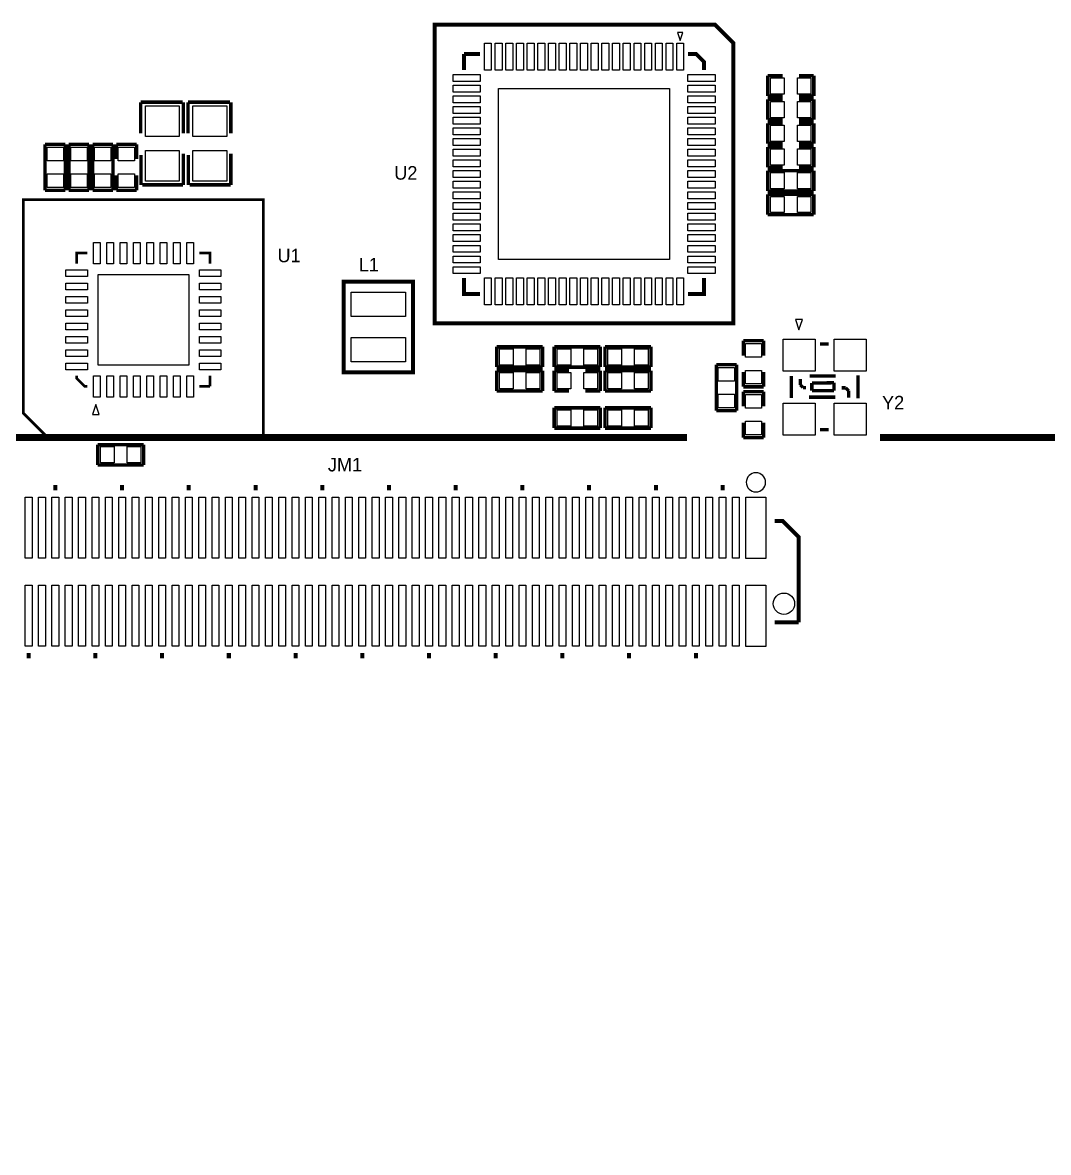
# Model space of a CAD drawing. Extents: x -41 to 160, y -9 to 129.
# Drawn here: x 63.8 to 102.24, y 47.53 to 89.88 of the extents above; entities that cross this region are included whole.
import ezdxf

# ---------------------------------------------------------------- set-up
doc = ezdxf.new("R2010")
doc.units = 0
for name, color, linetype in [('BG_SILKSCREEN_TOP', 7, 'CONTINUOUS'), ('PG_SILKSCREEN_TOP', 2, 'CONTINUOUS'), ('PIN_TOP', 1, 'CONTINUOUS'), ('RD_SILKSCREEN_TOP', 40, 'CONTINUOUS')]:
    doc.layers.add(name, color=color, linetype=linetype)

msp = doc.modelspace()

# ---------------------------------------------------------------- linework, layer by layer
at = {"layer": 'BG_SILKSCREEN_TOP', "const_width": 0.254}
for points in [[(41.13784, 74.32548), (88.69426, 74.32548)], [(95.92564, 74.32548), (116.2812, 74.32548), (116.2812, 14.3129), (68.98894, 14.3129)]]:
    msp.add_lwpolyline(points, dxfattribs=at)
at = {"layer": 'PG_SILKSCREEN_TOP'}
for points, const_width in [([(90.435989, 89.10099), (90.435989, 78.601011), (79.236011, 78.601011), (79.236011, 89.800989), (89.73599, 89.800989), (90.435989, 89.10099)], 0.150012), ([(80.936008, 88.700991), (80.336009, 88.700991)], 0.150012), ([(80.336009, 88.700991), (80.336009, 88.100992)], 0.150012), ([(89.335991, 88.100992), (89.335991, 88.400992), (89.035992, 88.700991), (88.735992, 88.700991)], 0.150012), ([(92.2782, 87.884), (91.7194, 87.884)], 0.127), ([(91.7194, 87.884), (91.7194, 87.122)], 0.127), ([(93.4466, 87.884), (92.8878, 87.884)], 0.127), ([(93.4466, 87.122), (93.4466, 87.884)], 0.127), ([(68.2244, 85.725), (68.2244, 86.8934)], 0.127), ([(68.2244, 86.8934), (69.7992, 86.8934)], 0.127), ([(69.8246, 86.8934), (69.8246, 85.725)], 0.127), ([(70.0024, 85.725), (70.0024, 86.8934)], 0.127), ([(70.0024, 86.8934), (71.5772, 86.8934)], 0.127), ([(71.6026, 86.8934), (71.6026, 85.725)], 0.127), ([(91.7194, 87.122), (92.2782, 87.122)], 0.127), ([(92.2782, 86.995), (91.7194, 86.995)], 0.127), ([(91.7194, 86.995), (91.7194, 86.233)], 0.127), ([(92.8878, 87.122), (93.4466, 87.122)], 0.127), ([(93.4466, 86.995), (92.8878, 86.995)], 0.127), ([(93.4466, 86.233), (93.4466, 86.995)], 0.127), ([(91.7194, 86.233), (92.2782, 86.233)], 0.127), ([(92.2782, 86.106), (91.7194, 86.106)], 0.127), ([(91.7194, 86.106), (91.7194, 85.344)], 0.127), ([(92.8878, 86.233), (93.4466, 86.233)], 0.127), ([(93.4466, 86.106), (92.8878, 86.106)], 0.127), ([(93.4466, 85.344), (93.4466, 86.106)], 0.127), ([(64.643, 85.3186), (64.643, 83.5914)], 0.127), ([(65.405, 85.3186), (64.643, 85.3186)], 0.127), ([(65.405, 83.5914), (65.405, 85.3186)], 0.127), ([(65.532, 85.3186), (65.532, 83.5914)], 0.127), ([(66.294, 85.3186), (65.532, 85.3186)], 0.127), ([(66.294, 83.5914), (66.294, 85.3186)], 0.127), ([(66.421, 85.3186), (66.421, 83.5914)], 0.127), ([(67.183, 85.3186), (66.421, 85.3186)], 0.127), ([(67.183, 83.5914), (67.183, 85.3186)], 0.127), ([(67.31, 85.3186), (67.31, 84.7598)], 0.127), ([(68.072, 85.3186), (67.31, 85.3186)], 0.127), ([(68.072, 84.7598), (68.072, 85.3186)], 0.127), ([(91.7194, 85.344), (92.2782, 85.344)], 0.127), ([(92.2782, 85.217), (91.7194, 85.217)], 0.127), ([(91.7194, 85.217), (91.7194, 84.455)], 0.127), ([(92.8878, 85.344), (93.4466, 85.344)], 0.127), ([(93.4466, 85.217), (92.8878, 85.217)], 0.127), ([(93.4466, 84.455), (93.4466, 85.217)], 0.127), ([(68.2371, 84.9122), (68.2371, 83.7946)], 0.127), ([(69.8246, 83.7946), (69.8246, 84.963)], 0.127), ([(70.0151, 84.9122), (70.0151, 83.7946)], 0.127), ([(71.6026, 83.7946), (71.6026, 84.963)], 0.127), ([(91.7194, 84.455), (92.2782, 84.455)], 0.127), ([(91.7194, 84.328), (91.7194, 83.566)], 0.127), ([(93.4466, 84.328), (91.7194, 84.328)], 0.127), ([(92.8878, 84.455), (93.4466, 84.455)], 0.127), ([(93.4466, 83.566), (93.4466, 84.328)], 0.127), ([(67.31, 84.1502), (67.31, 83.5914)], 0.127), ([(68.072, 83.5914), (68.072, 84.1502)], 0.127), ([(68.2879, 83.7946), (69.8119, 83.7946)], 0.127), ([(70.0659, 83.7946), (71.5899, 83.7946)], 0.127), ([(64.643, 83.5914), (65.405, 83.5914)], 0.127), ([(65.532, 83.5914), (66.294, 83.5914)], 0.127), ([(66.421, 83.5914), (67.183, 83.5914)], 0.127), ([(67.31, 83.5914), (68.072, 83.5914)], 0.127), ([(91.7194, 83.566), (93.4466, 83.566)], 0.127), ([(91.7194, 83.439), (91.7194, 82.677)], 0.127), ([(93.4466, 83.439), (91.7194, 83.439)], 0.127), ([(93.4466, 82.677), (93.4466, 83.439)], 0.127), ([(64.826007, 74.240009), (63.826009, 75.240007), (63.826009, 83.239991), (72.825991, 83.239991), (72.825991, 74.240009), (64.826007, 74.240009)], 0.1), ([(91.7194, 82.677), (93.4466, 82.677)], 0.127), ([(66.226004, 81.239995), (65.826005, 81.239995), (65.826005, 80.839996)], 0.1), ([(70.825995, 80.839996), (70.825995, 81.239995), (70.425996, 81.239995)], 0.1), ([(75.832183, 80.165677), (75.832183, 76.765683), (78.432177, 76.765683), (78.432177, 80.165677), (75.832183, 80.165677)], 0.150012), ([(80.336009, 80.301008), (80.336009, 79.701009), (80.936008, 79.701009)], 0.150012), ([(88.735992, 79.701009), (89.335991, 79.701009), (89.335991, 80.301008)], 0.150012), ([(90.805, 77.9526), (90.805, 77.3938)], 0.127), ([(91.567, 77.9526), (90.805, 77.9526)], 0.127), ([(91.567, 77.3938), (91.567, 77.9526)], 0.127), ([(83.2866, 77.724), (81.5594, 77.724)], 0.127), ([(81.5594, 77.724), (81.5594, 76.962)], 0.127), ([(83.2866, 76.962), (83.2866, 77.724)], 0.127), ([(85.4456, 77.724), (83.7184, 77.724)], 0.127), ([(83.7184, 77.724), (83.7184, 76.962)], 0.127), ([(85.4456, 76.962), (85.4456, 77.724)], 0.127), ([(87.3506, 77.724), (85.6234, 77.724)], 0.127), ([(85.6234, 77.724), (85.6234, 76.962)], 0.127), ([(87.3506, 76.962), (87.3506, 77.724)], 0.127), ([(93.672889, 77.827022), (94.003089, 77.827022)], 0.127), ([(89.789, 77.055701), (89.789, 75.328501)], 0.127), ([(90.551, 77.055701), (89.789, 77.055701)], 0.127), ([(90.551, 75.328501), (90.551, 77.055701)], 0.127), ([(65.826005, 76.640004), (65.826005, 76.540004), (66.126004, 76.240005), (66.226004, 76.240005)], 0.1), ([(70.825995, 76.240005), (70.825995, 76.640004)], 0.1), ([(81.5594, 76.962), (83.2866, 76.962)], 0.127), ([(83.2866, 76.835), (81.5594, 76.835)], 0.127), ([(81.5594, 76.835), (81.5594, 76.073)], 0.127), ([(83.2866, 76.073), (83.2866, 76.835)], 0.127), ([(83.7184, 76.962), (85.4456, 76.962)], 0.127), ([(84.2772, 76.835), (83.7184, 76.835)], 0.127), ([(83.7184, 76.835), (83.7184, 76.073)], 0.127), ([(85.4456, 76.835), (84.8868, 76.835)], 0.127), ([(85.4456, 76.073), (85.4456, 76.835)], 0.127), ([(85.6234, 76.962), (87.3506, 76.962)], 0.127), ([(87.3506, 76.835), (85.6234, 76.835)], 0.127), ([(85.6234, 76.835), (85.6234, 76.073)], 0.127), ([(87.3506, 76.073), (87.3506, 76.835)], 0.127), ([(90.805, 76.7842), (90.805, 76.2254)], 0.127), ([(91.567, 76.2254), (91.567, 76.7842)], 0.127), ([(92.603091, 76.637007), (92.603091, 75.80691)], 0.127), ([(93.292905, 76.626923), (94.263007, 76.626923)], 0.127), ([(95.102909, 76.656819), (95.102909, 75.796826)], 0.127), ([(70.425996, 76.240005), (70.825995, 76.240005)], 0.1), ([(90.805, 76.2254), (91.567, 76.2254)], 0.127), ([(92.942893, 76.516916), (92.942893, 76.296926)], 0.127), ([(92.942893, 76.296926), (93.042994, 76.196825)], 0.127), ([(93.042994, 76.196825), (93.153001, 76.196825)], 0.127), ([(94.203012, 76.376911), (93.372889, 76.367005)], 0.127), ([(93.372889, 76.367005), (93.372889, 76.076912)], 0.127), ([(94.203012, 76.076912), (94.203012, 76.376911)], 0.127), ([(94.493105, 76.186919), (94.642889, 76.186919)], 0.127), ([(94.642889, 76.186919), (94.752897, 76.076912)], 0.127), ([(81.5594, 76.073), (83.2866, 76.073)], 0.127), ([(83.7184, 76.073), (84.2772, 76.073)], 0.127), ([(84.8868, 76.073), (85.4456, 76.073)], 0.127), ([(85.6234, 76.073), (87.3506, 76.073)], 0.127), ([(90.805, 76.0476), (90.805, 75.4888)], 0.127), ([(91.567, 76.0476), (90.805, 76.0476)], 0.127), ([(91.567, 75.4888), (91.567, 76.0476)], 0.127), ([(93.263009, 75.836907), (94.252999, 75.836907)], 0.127), ([(93.372889, 76.076912), (94.203012, 76.076912)], 0.127), ([(94.752897, 76.076912), (94.752897, 75.816917)], 0.127), ([(83.7184, 75.438), (83.7184, 74.676)], 0.127), ([(85.4456, 75.438), (83.7184, 75.438)], 0.127), ([(85.4456, 74.676), (85.4456, 75.438)], 0.127), ([(85.6234, 75.438), (85.6234, 74.676)], 0.127), ([(87.3506, 75.438), (85.6234, 75.438)], 0.127), ([(87.3506, 74.676), (87.3506, 75.438)], 0.127), ([(89.789, 75.328501), (90.551, 75.328501)], 0.127), ([(83.7184, 74.676), (85.4456, 74.676)], 0.127), ([(85.6234, 74.676), (87.3506, 74.676)], 0.127), ([(90.805, 74.8792), (90.805, 74.3204)], 0.127), ([(91.567, 74.3204), (91.567, 74.8792)], 0.127), ([(93.683099, 74.617021), (94.003089, 74.617021)], 0.127), ([(68.3387, 74.06132), (66.6115, 74.06132)], 0.127), ([(66.6115, 74.06132), (66.6115, 73.29932)], 0.127), ([(68.3387, 73.29932), (68.3387, 74.06132)], 0.127), ([(90.805, 74.3204), (91.567, 74.3204)], 0.127), ([(66.6115, 73.29932), (68.3387, 73.29932)], 0.127), ([(65.027404, 72.345906), (65.027404, 72.545905)], 0.150012), ([(67.527399, 72.345906), (67.527399, 72.545905)], 0.150012), ([(70.027394, 72.345906), (70.027394, 72.545905)], 0.150012), ([(72.527389, 72.345906), (72.527389, 72.545905)], 0.150012), ([(75.027384, 72.345906), (75.027384, 72.545905)], 0.150012), ([(77.527404, 72.345906), (77.527404, 72.545905)], 0.150012), ([(80.027399, 72.345906), (80.027399, 72.545905)], 0.150012), ([(82.527394, 72.345906), (82.527394, 72.545905)], 0.150012), ([(85.027389, 72.345906), (85.027389, 72.545905)], 0.150012), ([(87.527384, 72.345906), (87.527384, 72.545905)], 0.150012), ([(90.027404, 72.345906), (90.027404, 72.545905)], 0.150012), ([(92.877386, 67.395903), (92.877386, 70.595896), (92.277387, 71.195895), (91.977388, 71.195895)], 0.150012), ([(91.977388, 67.395903), (92.877386, 67.395903)], 0.150012), ([(64.027406, 66.045893), (64.027406, 66.245892)], 0.150012), ([(66.527401, 66.045893), (66.527401, 66.245892)], 0.150012), ([(69.027396, 66.045893), (69.027396, 66.245892)], 0.150012), ([(71.527391, 66.045893), (71.527391, 66.245892)], 0.150012), ([(74.027386, 66.045893), (74.027386, 66.245892)], 0.150012), ([(76.527406, 66.045893), (76.527406, 66.245892)], 0.150012), ([(79.027401, 66.045893), (79.027401, 66.245892)], 0.150012), ([(81.527396, 66.045893), (81.527396, 66.245892)], 0.150012), ([(84.027391, 66.045893), (84.027391, 66.245892)], 0.150012), ([(86.527386, 66.045893), (86.527386, 66.245892)], 0.150012), ([(89.027406, 66.045893), (89.027406, 66.245892)], 0.150012)]:
    msp.add_lwpolyline(points, dxfattribs=dict(at, const_width=const_width))
for points in [[(88.435993, 89.20099), (88.535993, 89.500989), (88.335993, 89.500989)], [(92.89034, 78.36662), (93.01734, 78.74762), (92.76334, 78.74762)], [(66.548, 75.565), (66.421, 75.184), (66.675, 75.184)]]:
    msp.add_lwpolyline(points, close=True, dxfattribs=at)
msp.add_lwpolyline([(91.638374, 72.645905, 1), (90.916414, 72.645893, 1)], format="xyb", close=True, dxfattribs=at)
at = {"layer": 'PIN_TOP'}
for points in [[(81.363007, 89.108991), (81.363007, 88.092991), (81.109007, 88.092991), (81.109007, 89.108991)], [(81.763006, 89.108991), (81.763006, 88.092991), (81.509006, 88.092991), (81.509006, 89.108991)], [(82.163006, 89.108991), (82.163006, 88.092991), (81.909006, 88.092991), (81.909006, 89.108991)], [(82.563005, 89.108991), (82.563005, 88.092991), (82.309005, 88.092991), (82.309005, 89.108991)], [(82.963004, 89.108991), (82.963004, 88.092991), (82.709004, 88.092991), (82.709004, 89.108991)], [(83.363003, 89.108991), (83.363003, 88.092991), (83.109003, 88.092991), (83.109003, 89.108991)], [(83.763002, 89.108991), (83.763002, 88.092991), (83.509002, 88.092991), (83.509002, 89.108991)], [(84.163002, 89.108991), (84.163002, 88.092991), (83.909002, 88.092991), (83.909002, 89.108991)], [(84.563001, 89.108991), (84.563001, 88.092991), (84.309001, 88.092991), (84.309001, 89.108991)], [(84.963, 89.108991), (84.963, 88.092991), (84.709, 88.092991), (84.709, 89.108991)], [(85.362999, 89.108991), (85.362999, 88.092991), (85.108999, 88.092991), (85.108999, 89.108991)], [(85.762998, 89.108991), (85.762998, 88.092991), (85.508998, 88.092991), (85.508998, 89.108991)], [(86.162998, 89.108991), (86.162998, 88.092991), (85.908998, 88.092991), (85.908998, 89.108991)], [(86.562997, 89.108991), (86.562997, 88.092991), (86.308997, 88.092991), (86.308997, 89.108991)], [(86.962996, 89.108991), (86.962996, 88.092991), (86.708996, 88.092991), (86.708996, 89.108991)], [(87.362995, 89.108991), (87.362995, 88.092991), (87.108995, 88.092991), (87.108995, 89.108991)], [(87.762994, 89.108991), (87.762994, 88.092991), (87.508994, 88.092991), (87.508994, 89.108991)], [(88.162994, 89.108991), (88.162994, 88.092991), (87.908994, 88.092991), (87.908994, 89.108991)], [(88.562993, 89.108991), (88.562993, 88.092991), (88.308993, 88.092991), (88.308993, 89.108991)], [(79.928009, 87.927993), (80.944009, 87.927993), (80.944009, 87.673993), (79.928009, 87.673993)], [(88.727991, 87.927993), (89.743991, 87.927993), (89.743991, 87.673993), (88.727991, 87.673993)], [(92.336899, 87.8078), (92.336899, 87.1982), (91.828899, 87.1982), (91.828899, 87.8078)], [(93.337101, 87.8078), (93.337101, 87.1982), (92.829101, 87.1982), (92.829101, 87.8078)], [(79.928009, 87.527994), (80.944009, 87.527994), (80.944009, 87.273994), (79.928009, 87.273994)], [(81.635994, 87.401006), (88.036006, 87.401006), (88.036006, 81.000994), (81.635994, 81.000994)], [(88.727991, 87.527994), (89.743991, 87.527994), (89.743991, 87.273994), (88.727991, 87.273994)], [(79.928009, 87.127994), (80.944009, 87.127994), (80.944009, 86.873994), (79.928009, 86.873994)], [(88.727991, 87.127994), (89.743991, 87.127994), (89.743991, 86.873994), (88.727991, 86.873994)], [(92.336899, 86.9188), (92.336899, 86.3092), (91.828899, 86.3092), (91.828899, 86.9188)], [(93.337101, 86.9188), (93.337101, 86.3092), (92.829101, 86.3092), (92.829101, 86.9188)], [(69.6722, 85.6107), (68.4022, 85.6107), (68.4022, 86.7537), (69.6722, 86.7537)], [(71.4502, 85.6107), (70.1802, 85.6107), (70.1802, 86.7537), (71.4502, 86.7537)], [(79.928009, 86.727995), (80.944009, 86.727995), (80.944009, 86.473995), (79.928009, 86.473995)], [(88.727991, 86.727995), (89.743991, 86.727995), (89.743991, 86.473995), (88.727991, 86.473995)], [(79.928009, 86.327996), (80.944009, 86.327996), (80.944009, 86.073996), (79.928009, 86.073996)], [(88.727991, 86.327996), (89.743991, 86.327996), (89.743991, 86.073996), (88.727991, 86.073996)], [(92.336899, 86.0298), (92.336899, 85.4202), (91.828899, 85.4202), (91.828899, 86.0298)], [(93.337101, 86.0298), (93.337101, 85.4202), (92.829101, 85.4202), (92.829101, 86.0298)], [(79.928009, 85.927997), (80.944009, 85.927997), (80.944009, 85.673997), (79.928009, 85.673997)], [(88.727991, 85.927997), (89.743991, 85.927997), (89.743991, 85.673997), (88.727991, 85.673997)], [(65.3288, 84.701101), (64.7192, 84.701101), (64.7192, 85.209101), (65.3288, 85.209101)], [(66.2178, 84.701101), (65.6082, 84.701101), (65.6082, 85.209101), (66.2178, 85.209101)], [(67.1068, 84.701101), (66.4972, 84.701101), (66.4972, 85.209101), (67.1068, 85.209101)], [(67.9958, 84.701101), (67.3862, 84.701101), (67.3862, 85.209101), (67.9958, 85.209101)], [(79.928009, 85.527998), (80.944009, 85.527998), (80.944009, 85.273998), (79.928009, 85.273998)], [(79.928009, 85.127998), (80.944009, 85.127998), (80.944009, 84.873998), (79.928009, 84.873998)], [(88.727991, 85.527998), (89.743991, 85.527998), (89.743991, 85.273998), (88.727991, 85.273998)], [(88.727991, 85.127998), (89.743991, 85.127998), (89.743991, 84.873998), (88.727991, 84.873998)], [(92.336899, 85.1408), (92.336899, 84.5312), (91.828899, 84.5312), (91.828899, 85.1408)], [(93.337101, 85.1408), (93.337101, 84.5312), (92.829101, 84.5312), (92.829101, 85.1408)], [(69.6722, 83.9343), (68.4022, 83.9343), (68.4022, 85.0773), (69.6722, 85.0773)], [(71.4502, 83.9343), (70.1802, 83.9343), (70.1802, 85.0773), (71.4502, 85.0773)], [(79.928009, 84.727999), (80.944009, 84.727999), (80.944009, 84.473999), (79.928009, 84.473999)], [(88.727991, 84.727999), (89.743991, 84.727999), (89.743991, 84.473999), (88.727991, 84.473999)], [(79.928009, 84.328), (80.944009, 84.328), (80.944009, 84.074), (79.928009, 84.074)], [(88.727991, 84.328), (89.743991, 84.328), (89.743991, 84.074), (88.727991, 84.074)], [(65.3288, 83.700899), (64.7192, 83.700899), (64.7192, 84.208899), (65.3288, 84.208899)], [(66.2178, 83.700899), (65.6082, 83.700899), (65.6082, 84.208899), (66.2178, 84.208899)], [(67.1068, 83.700899), (66.4972, 83.700899), (66.4972, 84.208899), (67.1068, 84.208899)], [(67.9958, 83.700899), (67.3862, 83.700899), (67.3862, 84.208899), (67.9958, 84.208899)], [(79.928009, 83.928001), (80.944009, 83.928001), (80.944009, 83.674001), (79.928009, 83.674001)], [(88.727991, 83.928001), (89.743991, 83.928001), (89.743991, 83.674001), (88.727991, 83.674001)], [(92.336899, 84.2518), (92.336899, 83.6422), (91.828899, 83.6422), (91.828899, 84.2518)], [(93.337101, 84.2518), (93.337101, 83.6422), (92.829101, 83.6422), (92.829101, 84.2518)], [(79.928009, 83.528002), (80.944009, 83.528002), (80.944009, 83.274002), (79.928009, 83.274002)], [(88.727991, 83.528002), (89.743991, 83.528002), (89.743991, 83.274002), (88.727991, 83.274002)], [(79.928009, 83.128002), (80.944009, 83.128002), (80.944009, 82.874002), (79.928009, 82.874002)], [(88.727991, 83.128002), (89.743991, 83.128002), (89.743991, 82.874002), (88.727991, 82.874002)], [(92.336899, 83.3628), (92.336899, 82.7532), (91.828899, 82.7532), (91.828899, 83.3628)], [(93.337101, 83.3628), (93.337101, 82.7532), (92.829101, 82.7532), (92.829101, 83.3628)], [(79.928009, 82.728003), (80.944009, 82.728003), (80.944009, 82.474003), (79.928009, 82.474003)], [(88.727991, 82.728003), (89.743991, 82.728003), (89.743991, 82.474003), (88.727991, 82.474003)], [(79.928009, 82.328004), (80.944009, 82.328004), (80.944009, 82.074004), (79.928009, 82.074004)], [(88.727991, 82.328004), (89.743991, 82.328004), (89.743991, 82.074004), (88.727991, 82.074004)], [(79.928009, 81.928005), (80.944009, 81.928005), (80.944009, 81.674005), (79.928009, 81.674005)], [(88.727991, 81.928005), (89.743991, 81.928005), (89.743991, 81.674005), (88.727991, 81.674005)], [(66.700997, 81.639994), (66.700997, 80.839996), (66.450985, 80.839996), (66.450985, 81.639994)], [(67.200996, 81.639994), (67.200996, 80.839996), (66.950984, 80.839996), (66.950984, 81.639994)], [(67.700995, 81.639994), (67.700995, 80.839996), (67.450983, 80.839996), (67.450983, 81.639994)], [(68.200994, 81.639994), (68.200994, 80.839996), (67.950982, 80.839996), (67.950982, 81.639994)], [(68.701018, 81.639994), (68.701018, 80.839996), (68.451006, 80.839996), (68.451006, 81.639994)], [(69.201017, 81.639994), (69.201017, 80.839996), (68.951005, 80.839996), (68.951005, 81.639994)], [(69.701016, 81.639994), (69.701016, 80.839996), (69.451004, 80.839996), (69.451004, 81.639994)], [(70.201015, 81.639994), (70.201015, 80.839996), (69.951003, 80.839996), (69.951003, 81.639994)], [(79.928009, 81.528006), (80.944009, 81.528006), (80.944009, 81.274006), (79.928009, 81.274006)], [(88.727991, 81.528006), (89.743991, 81.528006), (89.743991, 81.274006), (88.727991, 81.274006)], [(79.928009, 81.128006), (80.944009, 81.128006), (80.944009, 80.874006), (79.928009, 80.874006)], [(88.727991, 81.128006), (89.743991, 81.128006), (89.743991, 80.874006), (88.727991, 80.874006)], [(65.426006, 80.615015), (66.226004, 80.615015), (66.226004, 80.365003), (65.426006, 80.365003)], [(70.425996, 80.615015), (71.225994, 80.615015), (71.225994, 80.365003), (70.425996, 80.365003)], [(79.928009, 80.728007), (80.944009, 80.728007), (80.944009, 80.474007), (79.928009, 80.474007)], [(88.727991, 80.728007), (89.743991, 80.728007), (89.743991, 80.474007), (88.727991, 80.474007)], [(65.426006, 80.115016), (66.226004, 80.115016), (66.226004, 79.865004), (65.426006, 79.865004)], [(70.025997, 77.040003), (66.626003, 77.040003), (66.626003, 80.439997), (70.025997, 80.439997)], [(70.425996, 80.115016), (71.225994, 80.115016), (71.225994, 79.865004), (70.425996, 79.865004)], [(81.363007, 80.309009), (81.363007, 79.293009), (81.109007, 79.293009), (81.109007, 80.309009)], [(81.763006, 80.309009), (81.763006, 79.293009), (81.509006, 79.293009), (81.509006, 80.309009)], [(82.163006, 80.309009), (82.163006, 79.293009), (81.909006, 79.293009), (81.909006, 80.309009)], [(82.563005, 80.309009), (82.563005, 79.293009), (82.309005, 79.293009), (82.309005, 80.309009)], [(82.963004, 80.309009), (82.963004, 79.293009), (82.709004, 79.293009), (82.709004, 80.309009)], [(83.363003, 80.309009), (83.363003, 79.293009), (83.109003, 79.293009), (83.109003, 80.309009)], [(83.763002, 80.309009), (83.763002, 79.293009), (83.509002, 79.293009), (83.509002, 80.309009)], [(84.163002, 80.309009), (84.163002, 79.293009), (83.909002, 79.293009), (83.909002, 80.309009)], [(84.563001, 80.309009), (84.563001, 79.293009), (84.309001, 79.293009), (84.309001, 80.309009)], [(84.963, 80.309009), (84.963, 79.293009), (84.709, 79.293009), (84.709, 80.309009)], [(85.362999, 80.309009), (85.362999, 79.293009), (85.108999, 79.293009), (85.108999, 80.309009)], [(85.762998, 80.309009), (85.762998, 79.293009), (85.508998, 79.293009), (85.508998, 80.309009)], [(86.162998, 80.309009), (86.162998, 79.293009), (85.908998, 79.293009), (85.908998, 80.309009)], [(86.562997, 80.309009), (86.562997, 79.293009), (86.308997, 79.293009), (86.308997, 80.309009)], [(86.962996, 80.309009), (86.962996, 79.293009), (86.708996, 79.293009), (86.708996, 80.309009)], [(87.362995, 80.309009), (87.362995, 79.293009), (87.108995, 79.293009), (87.108995, 80.309009)], [(87.762994, 80.309009), (87.762994, 79.293009), (87.508994, 79.293009), (87.508994, 80.309009)], [(88.162994, 80.309009), (88.162994, 79.293009), (87.908994, 79.293009), (87.908994, 80.309009)], [(88.562993, 80.309009), (88.562993, 79.293009), (88.308993, 79.293009), (88.308993, 80.309009)], [(65.426006, 79.615017), (66.226004, 79.615017), (66.226004, 79.365005), (65.426006, 79.365005)], [(70.425996, 79.615017), (71.225994, 79.615017), (71.225994, 79.365005), (70.425996, 79.365005)], [(76.11618, 79.772891), (78.14818, 79.772891), (78.14818, 78.858491), (76.11618, 78.858491)], [(65.426006, 79.115018), (66.226004, 79.115018), (66.226004, 78.865006), (65.426006, 78.865006)], [(70.425996, 79.115018), (71.225994, 79.115018), (71.225994, 78.865006), (70.425996, 78.865006)], [(65.426006, 78.614994), (66.226004, 78.614994), (66.226004, 78.364982), (65.426006, 78.364982)], [(70.425996, 78.614994), (71.225994, 78.614994), (71.225994, 78.364982), (70.425996, 78.364982)], [(65.426006, 78.114995), (66.226004, 78.114995), (66.226004, 77.864983), (65.426006, 77.864983)], [(70.425996, 78.114995), (71.225994, 78.114995), (71.225994, 77.864983), (70.425996, 77.864983)], [(76.11618, 78.072869), (78.14818, 78.072869), (78.14818, 77.158469), (76.11618, 77.158469)], [(92.303041, 78.01676), (93.502937, 78.01676), (93.502937, 76.816864), (92.303041, 76.816864)], [(94.203063, 78.01676), (95.402959, 78.01676), (95.402959, 76.816864), (94.203063, 76.816864)], [(65.426006, 77.614996), (66.226004, 77.614996), (66.226004, 77.364984), (65.426006, 77.364984)], [(70.425996, 77.614996), (71.225994, 77.614996), (71.225994, 77.364984), (70.425996, 77.364984)], [(81.668899, 77.0382), (81.668899, 77.6478), (82.176899, 77.6478), (82.176899, 77.0382)], [(82.669101, 77.0382), (82.669101, 77.6478), (83.177101, 77.6478), (83.177101, 77.0382)], [(83.827899, 77.0382), (83.827899, 77.6478), (84.335899, 77.6478), (84.335899, 77.0382)], [(84.828101, 77.0382), (84.828101, 77.6478), (85.336101, 77.6478), (85.336101, 77.0382)], [(85.732899, 77.0382), (85.732899, 77.6478), (86.240899, 77.6478), (86.240899, 77.0382)], [(86.733101, 77.0382), (86.733101, 77.6478), (87.241101, 77.6478), (87.241101, 77.0382)], [(91.4908, 77.335101), (90.8812, 77.335101), (90.8812, 77.843101), (91.4908, 77.843101)], [(65.426006, 77.114997), (66.226004, 77.114997), (66.226004, 76.864985), (65.426006, 76.864985)], [(70.425996, 77.114997), (71.225994, 77.114997), (71.225994, 76.864985), (70.425996, 76.864985)], [(81.668899, 76.1492), (81.668899, 76.7588), (82.176899, 76.7588), (82.176899, 76.1492)], [(82.669101, 76.1492), (82.669101, 76.7588), (83.177101, 76.7588), (83.177101, 76.1492)], [(84.335899, 76.7588), (84.335899, 76.1492), (83.827899, 76.1492), (83.827899, 76.7588)], [(85.336101, 76.7588), (85.336101, 76.1492), (84.828101, 76.1492), (84.828101, 76.7588)], [(85.732899, 76.1492), (85.732899, 76.7588), (86.240899, 76.7588), (86.240899, 76.1492)], [(86.733101, 76.1492), (86.733101, 76.7588), (87.241101, 76.7588), (87.241101, 76.1492)], [(89.8652, 76.946201), (90.4748, 76.946201), (90.4748, 76.438201), (89.8652, 76.438201)], [(91.4908, 76.334899), (90.8812, 76.334899), (90.8812, 76.842899), (91.4908, 76.842899)], [(66.700997, 76.640004), (66.700997, 75.840006), (66.450985, 75.840006), (66.450985, 76.640004)], [(67.200996, 76.640004), (67.200996, 75.840006), (66.950984, 75.840006), (66.950984, 76.640004)], [(67.700995, 76.640004), (67.700995, 75.840006), (67.450983, 75.840006), (67.450983, 76.640004)], [(68.200994, 76.640004), (68.200994, 75.840006), (67.950982, 75.840006), (67.950982, 76.640004)], [(68.701018, 76.640004), (68.701018, 75.840006), (68.451006, 75.840006), (68.451006, 76.640004)], [(69.201017, 76.640004), (69.201017, 75.840006), (68.951005, 75.840006), (68.951005, 76.640004)], [(69.701016, 76.640004), (69.701016, 75.840006), (69.451004, 75.840006), (69.451004, 76.640004)], [(70.201015, 76.640004), (70.201015, 75.840006), (69.951003, 75.840006), (69.951003, 76.640004)], [(89.8652, 75.946), (90.4748, 75.946), (90.4748, 75.438), (89.8652, 75.438)], [(90.8812, 75.938101), (91.4908, 75.938101), (91.4908, 75.430101), (90.8812, 75.430101)], [(92.303041, 75.616968), (93.502937, 75.616968), (93.502937, 74.417072), (92.303041, 74.417072)], [(94.203063, 75.616968), (95.402959, 75.616968), (95.402959, 74.417072), (94.203063, 74.417072)], [(84.335899, 75.3618), (84.335899, 74.7522), (83.827899, 74.7522), (83.827899, 75.3618)], [(85.336101, 75.3618), (85.336101, 74.7522), (84.828101, 74.7522), (84.828101, 75.3618)], [(86.240899, 75.3618), (86.240899, 74.7522), (85.732899, 74.7522), (85.732899, 75.3618)], [(87.241101, 75.3618), (87.241101, 74.7522), (86.733101, 74.7522), (86.733101, 75.3618)], [(90.8812, 74.937899), (91.4908, 74.937899), (91.4908, 74.429899), (90.8812, 74.429899)], [(66.720999, 73.37552), (66.720999, 73.98512), (67.228999, 73.98512), (67.228999, 73.37552)], [(67.721201, 73.37552), (67.721201, 73.98512), (68.229201, 73.98512), (68.229201, 73.37552)], [(64.154406, 72.088908), (64.154406, 69.802908), (63.900406, 69.802908), (63.900406, 72.088908)], [(64.654405, 72.088908), (64.654405, 69.802908), (64.400405, 69.802908), (64.400405, 72.088908)], [(65.154404, 72.088908), (65.154404, 69.802908), (64.900404, 69.802908), (64.900404, 72.088908)], [(65.654403, 72.088908), (65.654403, 69.802908), (65.400403, 69.802908), (65.400403, 72.088908)], [(66.154402, 72.088908), (66.154402, 69.802908), (65.900402, 69.802908), (65.900402, 72.088908)], [(66.654401, 72.088908), (66.654401, 69.802908), (66.400401, 69.802908), (66.400401, 72.088908)], [(67.1544, 72.088908), (67.1544, 69.802908), (66.9004, 69.802908), (66.9004, 72.088908)], [(67.654399, 72.088908), (67.654399, 69.802908), (67.400399, 69.802908), (67.400399, 72.088908)], [(68.154398, 72.088908), (68.154398, 69.802908), (67.900398, 69.802908), (67.900398, 72.088908)], [(68.654397, 72.088908), (68.654397, 69.802908), (68.400397, 69.802908), (68.400397, 72.088908)], [(69.154396, 72.088908), (69.154396, 69.802908), (68.900396, 69.802908), (68.900396, 72.088908)], [(69.654395, 72.088908), (69.654395, 69.802908), (69.400395, 69.802908), (69.400395, 72.088908)], [(70.154394, 72.088908), (70.154394, 69.802908), (69.900394, 69.802908), (69.900394, 72.088908)], [(70.654393, 72.088908), (70.654393, 69.802908), (70.400393, 69.802908), (70.400393, 72.088908)], [(71.154392, 72.088908), (71.154392, 69.802908), (70.900392, 69.802908), (70.900392, 72.088908)], [(71.654391, 72.088908), (71.654391, 69.802908), (71.400391, 69.802908), (71.400391, 72.088908)], [(72.15439, 72.088908), (72.15439, 69.802908), (71.90039, 69.802908), (71.90039, 72.088908)], [(72.654389, 72.088908), (72.654389, 69.802908), (72.400389, 69.802908), (72.400389, 72.088908)], [(73.154388, 72.088908), (73.154388, 69.802908), (72.900388, 69.802908), (72.900388, 72.088908)], [(73.654387, 72.088908), (73.654387, 69.802908), (73.400387, 69.802908), (73.400387, 72.088908)], [(74.154386, 72.088908), (74.154386, 69.802908), (73.900386, 69.802908), (73.900386, 72.088908)], [(74.654385, 72.088908), (74.654385, 69.802908), (74.400385, 69.802908), (74.400385, 72.088908)], [(75.154384, 72.088908), (75.154384, 69.802908), (74.900384, 69.802908), (74.900384, 72.088908)], [(75.654383, 72.088908), (75.654383, 69.802908), (75.400383, 69.802908), (75.400383, 72.088908)], [(76.154382, 72.088908), (76.154382, 69.802908), (75.900382, 69.802908), (75.900382, 72.088908)], [(76.654406, 72.088908), (76.654406, 69.802908), (76.400406, 69.802908), (76.400406, 72.088908)], [(77.154405, 72.088908), (77.154405, 69.802908), (76.900405, 69.802908), (76.900405, 72.088908)], [(77.654404, 72.088908), (77.654404, 69.802908), (77.400404, 69.802908), (77.400404, 72.088908)], [(78.154403, 72.088908), (78.154403, 69.802908), (77.900403, 69.802908), (77.900403, 72.088908)], [(78.654402, 72.088908), (78.654402, 69.802908), (78.400402, 69.802908), (78.400402, 72.088908)], [(79.154401, 72.088908), (79.154401, 69.802908), (78.900401, 69.802908), (78.900401, 72.088908)], [(79.6544, 72.088908), (79.6544, 69.802908), (79.4004, 69.802908), (79.4004, 72.088908)], [(80.154399, 72.088908), (80.154399, 69.802908), (79.900399, 69.802908), (79.900399, 72.088908)], [(80.654398, 72.088908), (80.654398, 69.802908), (80.400398, 69.802908), (80.400398, 72.088908)], [(81.154397, 72.088908), (81.154397, 69.802908), (80.900397, 69.802908), (80.900397, 72.088908)], [(81.654396, 72.088908), (81.654396, 69.802908), (81.400396, 69.802908), (81.400396, 72.088908)], [(82.154395, 72.088908), (82.154395, 69.802908), (81.900395, 69.802908), (81.900395, 72.088908)], [(82.654394, 72.088908), (82.654394, 69.802908), (82.400394, 69.802908), (82.400394, 72.088908)], [(83.154393, 72.088908), (83.154393, 69.802908), (82.900393, 69.802908), (82.900393, 72.088908)], [(83.654392, 72.088908), (83.654392, 69.802908), (83.400392, 69.802908), (83.400392, 72.088908)], [(84.154391, 72.088908), (84.154391, 69.802908), (83.900391, 69.802908), (83.900391, 72.088908)], [(84.65439, 72.088908), (84.65439, 69.802908), (84.40039, 69.802908), (84.40039, 72.088908)], [(85.154389, 72.088908), (85.154389, 69.802908), (84.900389, 69.802908), (84.900389, 72.088908)], [(85.654388, 72.088908), (85.654388, 69.802908), (85.400388, 69.802908), (85.400388, 72.088908)], [(86.154387, 72.088908), (86.154387, 69.802908), (85.900387, 69.802908), (85.900387, 72.088908)], [(86.654386, 72.088908), (86.654386, 69.802908), (86.400386, 69.802908), (86.400386, 72.088908)], [(87.154385, 72.088908), (87.154385, 69.802908), (86.900385, 69.802908), (86.900385, 72.088908)], [(87.654384, 72.088908), (87.654384, 69.802908), (87.400384, 69.802908), (87.400384, 72.088908)], [(88.154383, 72.088908), (88.154383, 69.802908), (87.900383, 69.802908), (87.900383, 72.088908)], [(88.654382, 72.088908), (88.654382, 69.802908), (88.400382, 69.802908), (88.400382, 72.088908)], [(89.154406, 72.088908), (89.154406, 69.802908), (88.900406, 69.802908), (88.900406, 72.088908)], [(89.654405, 72.088908), (89.654405, 69.802908), (89.400405, 69.802908), (89.400405, 72.088908)], [(90.154404, 72.088908), (90.154404, 69.802908), (89.900404, 69.802908), (89.900404, 72.088908)], [(90.654403, 72.088908), (90.654403, 69.802908), (90.400403, 69.802908), (90.400403, 72.088908)], [(91.652433, 72.095906), (91.652433, 69.795911), (90.902345, 69.795911), (90.902345, 72.095906)], [(64.154406, 68.78889), (64.154406, 66.50289), (63.900406, 66.50289), (63.900406, 68.78889)], [(64.654405, 68.78889), (64.654405, 66.50289), (64.400405, 66.50289), (64.400405, 68.78889)], [(65.154404, 68.78889), (65.154404, 66.50289), (64.900404, 66.50289), (64.900404, 68.78889)], [(65.654403, 68.78889), (65.654403, 66.50289), (65.400403, 66.50289), (65.400403, 68.78889)], [(66.154402, 68.78889), (66.154402, 66.50289), (65.900402, 66.50289), (65.900402, 68.78889)], [(66.654401, 68.78889), (66.654401, 66.50289), (66.400401, 66.50289), (66.400401, 68.78889)], [(67.1544, 68.78889), (67.1544, 66.50289), (66.9004, 66.50289), (66.9004, 68.78889)], [(67.654399, 68.78889), (67.654399, 66.50289), (67.400399, 66.50289), (67.400399, 68.78889)], [(68.154398, 68.78889), (68.154398, 66.50289), (67.900398, 66.50289), (67.900398, 68.78889)], [(68.654397, 68.78889), (68.654397, 66.50289), (68.400397, 66.50289), (68.400397, 68.78889)], [(69.154396, 68.78889), (69.154396, 66.50289), (68.900396, 66.50289), (68.900396, 68.78889)], [(69.654395, 68.78889), (69.654395, 66.50289), (69.400395, 66.50289), (69.400395, 68.78889)], [(70.154394, 68.78889), (70.154394, 66.50289), (69.900394, 66.50289), (69.900394, 68.78889)], [(70.654393, 68.78889), (70.654393, 66.50289), (70.400393, 66.50289), (70.400393, 68.78889)], [(71.154392, 68.78889), (71.154392, 66.50289), (70.900392, 66.50289), (70.900392, 68.78889)], [(71.654391, 68.78889), (71.654391, 66.50289), (71.400391, 66.50289), (71.400391, 68.78889)], [(72.15439, 68.78889), (72.15439, 66.50289), (71.90039, 66.50289), (71.90039, 68.78889)], [(72.654389, 68.78889), (72.654389, 66.50289), (72.400389, 66.50289), (72.400389, 68.78889)], [(73.154388, 68.78889), (73.154388, 66.50289), (72.900388, 66.50289), (72.900388, 68.78889)], [(73.654387, 68.78889), (73.654387, 66.50289), (73.400387, 66.50289), (73.400387, 68.78889)], [(74.154386, 68.78889), (74.154386, 66.50289), (73.900386, 66.50289), (73.900386, 68.78889)], [(74.654385, 68.78889), (74.654385, 66.50289), (74.400385, 66.50289), (74.400385, 68.78889)], [(75.154384, 68.78889), (75.154384, 66.50289), (74.900384, 66.50289), (74.900384, 68.78889)], [(75.654383, 68.78889), (75.654383, 66.50289), (75.400383, 66.50289), (75.400383, 68.78889)], [(76.154382, 68.78889), (76.154382, 66.50289), (75.900382, 66.50289), (75.900382, 68.78889)], [(76.654406, 68.78889), (76.654406, 66.50289), (76.400406, 66.50289), (76.400406, 68.78889)], [(77.154405, 68.78889), (77.154405, 66.50289), (76.900405, 66.50289), (76.900405, 68.78889)], [(77.654404, 68.78889), (77.654404, 66.50289), (77.400404, 66.50289), (77.400404, 68.78889)], [(78.154403, 68.78889), (78.154403, 66.50289), (77.900403, 66.50289), (77.900403, 68.78889)], [(78.654402, 68.78889), (78.654402, 66.50289), (78.400402, 66.50289), (78.400402, 68.78889)], [(79.154401, 68.78889), (79.154401, 66.50289), (78.900401, 66.50289), (78.900401, 68.78889)], [(79.6544, 68.78889), (79.6544, 66.50289), (79.4004, 66.50289), (79.4004, 68.78889)], [(80.154399, 68.78889), (80.154399, 66.50289), (79.900399, 66.50289), (79.900399, 68.78889)], [(80.654398, 68.78889), (80.654398, 66.50289), (80.400398, 66.50289), (80.400398, 68.78889)], [(81.154397, 68.78889), (81.154397, 66.50289), (80.900397, 66.50289), (80.900397, 68.78889)], [(81.654396, 68.78889), (81.654396, 66.50289), (81.400396, 66.50289), (81.400396, 68.78889)], [(82.154395, 68.78889), (82.154395, 66.50289), (81.900395, 66.50289), (81.900395, 68.78889)], [(82.654394, 68.78889), (82.654394, 66.50289), (82.400394, 66.50289), (82.400394, 68.78889)], [(83.154393, 68.78889), (83.154393, 66.50289), (82.900393, 66.50289), (82.900393, 68.78889)], [(83.654392, 68.78889), (83.654392, 66.50289), (83.400392, 66.50289), (83.400392, 68.78889)], [(84.154391, 68.78889), (84.154391, 66.50289), (83.900391, 66.50289), (83.900391, 68.78889)], [(84.65439, 68.78889), (84.65439, 66.50289), (84.40039, 66.50289), (84.40039, 68.78889)], [(85.154389, 68.78889), (85.154389, 66.50289), (84.900389, 66.50289), (84.900389, 68.78889)], [(85.654388, 68.78889), (85.654388, 66.50289), (85.400388, 66.50289), (85.400388, 68.78889)], [(86.154387, 68.78889), (86.154387, 66.50289), (85.900387, 66.50289), (85.900387, 68.78889)], [(86.654386, 68.78889), (86.654386, 66.50289), (86.400386, 66.50289), (86.400386, 68.78889)], [(87.154385, 68.78889), (87.154385, 66.50289), (86.900385, 66.50289), (86.900385, 68.78889)], [(87.654384, 68.78889), (87.654384, 66.50289), (87.400384, 66.50289), (87.400384, 68.78889)], [(88.154383, 68.78889), (88.154383, 66.50289), (87.900383, 66.50289), (87.900383, 68.78889)], [(88.654382, 68.78889), (88.654382, 66.50289), (88.400382, 66.50289), (88.400382, 68.78889)], [(89.154406, 68.78889), (89.154406, 66.50289), (88.900406, 66.50289), (88.900406, 68.78889)], [(89.654405, 68.78889), (89.654405, 66.50289), (89.400405, 66.50289), (89.400405, 68.78889)], [(90.154404, 68.78889), (90.154404, 66.50289), (89.900404, 66.50289), (89.900404, 68.78889)], [(90.654403, 68.78889), (90.654403, 66.50289), (90.400403, 66.50289), (90.400403, 68.78889)], [(91.652433, 68.795887), (91.652433, 66.495892), (90.902345, 66.495892), (90.902345, 68.795887)]]:
    msp.add_lwpolyline(points, close=True, dxfattribs=at)
msp.add_circle((92.3274, 68.095901), 0.399999, dxfattribs=at)

# ---------------------------------------------------------------- texts
at = {"layer": 'RD_SILKSCREEN_TOP'}
for s, p in [('U2', (77.724, 83.989342)), ('U1', (73.35012, 80.893082)), ('L1', (76.39304, 80.547642)), ('Y2', (96.00184, 75.378716)), ('JM1', (75.23734, 73.054642))]:
    msp.add_text(s, height=0.508, dxfattribs=at).set_placement(p)

doc.saveas('drawing.dxf')
